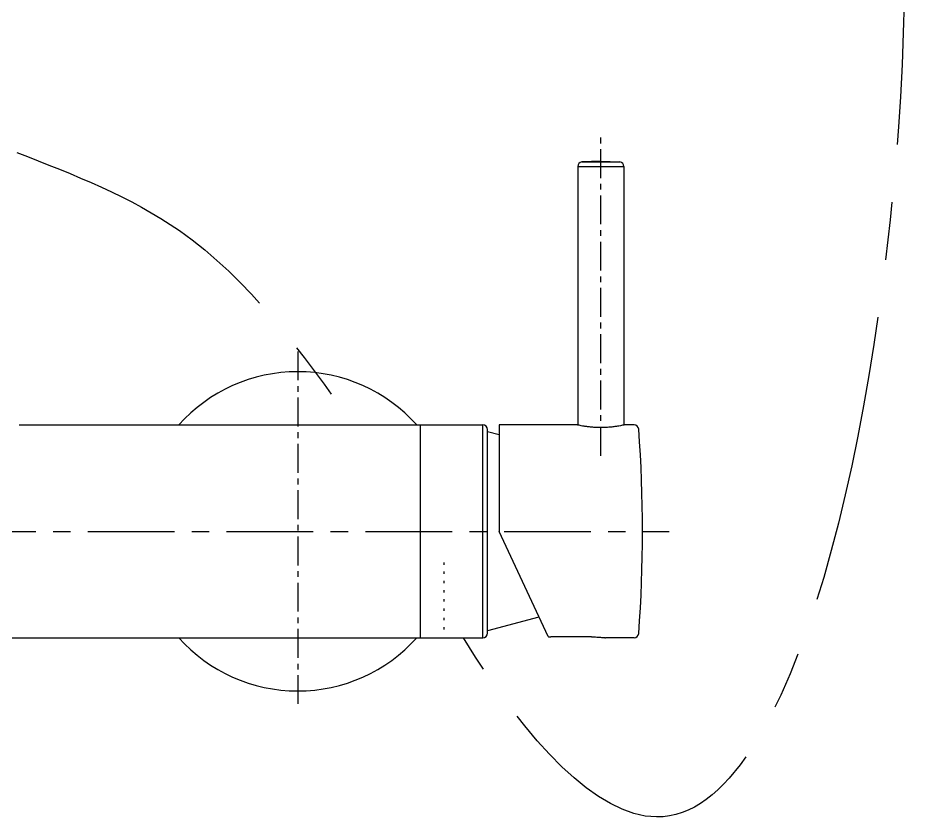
# Model space of a CAD drawing. Header units: millimetres. Extents: x 0 to 420, y 0 to 594.
# Drawn here: x 158.48 to 197.51, y 97.96 to 132.53 of the extents above; entities that cross this region are included whole.
import ezdxf

# ---------------------------------------------------------------- set-up
doc = ezdxf.new("R2010")
doc.units = ezdxf.units.MM
doc.header["$MEASUREMENT"] = 0
doc.linetypes.add('CENTER', pattern=[2, 1.25, -0.25, 0.25, -0.25])
doc.layers.get('0').update_dxf_attribs({"color": 2})
for name, color, linetype in [('CL', 1, 'CENTER'), ('D', 2, 'Continuous'), ('DWG', 7, 'Continuous')]:
    doc.layers.add(name, color=color, linetype=linetype)

msp = doc.modelspace()

# ---------------------------------------------------------------- linework, layer by layer
at = {"color": 7, "linetype": 'Continuous'}
for p, q in [((182.673, 126.115), (182.673, 114.943)), ((182.673, 126.115), (184.673, 126.115)), ((183.673, 126.348), (182.857, 126.315)), ((182.857, 126.315), (184.489, 126.315)), ((183.673, 126.348), (184.489, 126.315)), ((184.673, 126.115), (184.673, 114.943)), ((158.533, 114.948), (178.573, 114.948)), ((175.873, 105.748), (175.873, 114.948)), ((178.573, 105.748), (178.573, 114.948)), ((178.773, 105.948), (178.773, 114.748)), ((182.653, 114.948), (179.273, 114.948)), ((179.273, 114.948), (179.273, 110.348)), ((185.111, 114.948), (184.693, 114.948)), ((179.273, 114.514), (178.773, 114.648)), ((181.393, 105.801), (179.273, 110.348)), ((181, 106.645), (178.773, 106.048)), ((183.273, 105.787), (181.51, 105.787)), ((135.193, 105.748), (178.573, 105.748)), ((185.111, 105.748), (183.873, 105.748))]:
    msp.add_line(p, q, dxfattribs=at)
for centre, radius, start, end in [((182.873, 126.115), 0.2, 94.6824, 180), ((184.473, 126.115), 0.2, 0, 85.3176), ((178.573, 114.748), 0.2, 0, 90), ((185.111, 114.748), 0.2, 4.2196, 90), ((125.473, 110.348), 60, 355.78044, 4.21956), ((178.573, 105.948), 0.2, 270, 0), ((185.111, 105.948), 0.2, 270, 355.7804)]:
    msp.add_arc(centre, radius, start, end, dxfattribs=at)
for points in [[(182.673, 114.944), (182.653, 114.948)], [(182.673, 114.943), (182.673, 114.944)], [(184.673, 114.943), (184.615, 114.931), (184.52, 114.913), (184.393, 114.891), (184.238, 114.869), (184.062, 114.85), (183.869, 114.838), (183.669, 114.833), (183.469, 114.838), (183.277, 114.851), (183.102, 114.87), (182.949, 114.891), (182.823, 114.913), (182.73, 114.931), (182.673, 114.943)], [(184.693, 114.948), (184.673, 114.944)], [(184.673, 114.944), (184.673, 114.943)], [(181.393, 105.801), (181.4, 105.797), (181.417, 105.793), (181.443, 105.79), (181.475, 105.788), (181.51, 105.787)], [(183.273, 105.787), (183.39, 105.786), (183.503, 105.781), (183.607, 105.775), (183.697, 105.767), (183.772, 105.76), (183.828, 105.754), (183.86, 105.75)], [(183.86, 105.75), (183.862, 105.749), (183.873, 105.748)]]:
    msp.add_spline(points, degree=3, dxfattribs=at)
at = {"layer": 'CL'}
for p, q in [((183.673, 113.619), (183.673, 127.609)), ((170.573, 118.129), (170.573, 102.89))]:
    msp.add_line(p, q, dxfattribs=at)
at = {"layer": 'CL', "ltscale": 3}
msp.add_line((131.495, 110.348), (186.632, 110.348), dxfattribs=at)
at = {"layer": 'CL', "ltscale": 10}
msp.add_open_spline([(165.333, 211.638), (165.566, 194.264), (190.572, 174.808), (199.791, 134.048), (190.544, 90.584), (180.519, 101.189), (177.731, 105.748)], degree=3, knots=[0, 0, 0, 0, 322.318004, 500.645703, 665.290472, 735.400175, 735.400175, 735.400175, 735.400175], dxfattribs=at)
msp.add_spline([(158.433, 126.726), (165.454, 123.351), (172.977, 114.948)], degree=3, dxfattribs=at)
at = {"layer": 'D', "color": 0}
for start, end in [(41.8103, 138.1897), (221.8103, 318.1897)]:
    msp.add_arc((170.573, 110.348), 6.9, start, end, dxfattribs=at)
at = {"layer": 'DWG'}
for p, q in [((176.905, 108.908), (176.905, 109.008)), ((176.905, 108.509), (176.905, 108.609)), ((176.905, 108.109), (176.905, 108.209)), ((176.905, 107.71), (176.905, 107.81)), ((176.905, 107.311), (176.905, 107.411)), ((176.905, 106.911), (176.905, 107.011)), ((176.905, 106.512), (176.905, 106.612)), ((176.905, 106.113), (176.905, 106.213))]:
    msp.add_line(p, q, dxfattribs=at)

doc.saveas('drawing.dxf')
